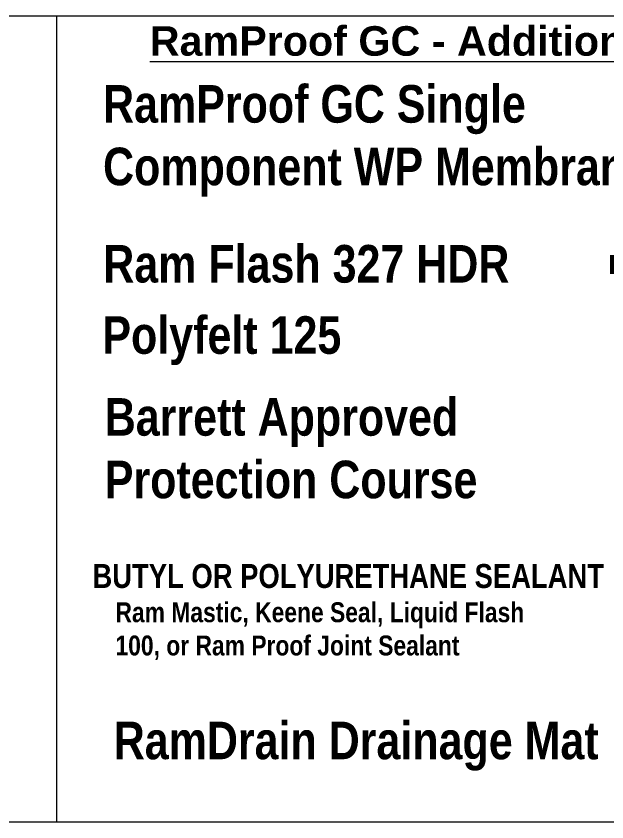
# Model space of a CAD drawing. Header units: inches. Extents: x -441 to 7, y -96 to 2.
# Drawn here: x 3.706 to 5.255, y 0 to 2.113 of the extents above; entities that cross this region are included whole.
import ezdxf

# ---------------------------------------------------------------- set-up
doc = ezdxf.new("R2010")
doc.units = ezdxf.units.IN
doc.header["$MEASUREMENT"] = 0
for name, color, linetype, lineweight in [('RAM HDR 327', 63, 'Continuous', 0), ('Text', 20, 'Continuous', 0), ('Title Block Text', 20, 'Continuous', 0), ('Vector Picture Geometry', 6, 'Continuous', 0)]:
    doc.layers.add(name, color=color, linetype=linetype, lineweight=lineweight)
doc.styles.add('GENERATED_STYLE_1', font='ARIALN.TTF')
doc.styles.add('GENERATED_STYLE_6', font='ARIALNB.TTF')

msp = doc.modelspace()

# ---------------------------------------------------------------- linework, layer by layer
at = {"layer": 'RAM HDR 327', "const_width": 0.05}
msp.add_lwpolyline([(5.8266, 1.4611), (5.2633, 1.462)], dxfattribs=at)
at = {"layer": 'Vector Picture Geometry', "color": 7, "linetype": 'Continuous', "flags": 128}
msp.add_lwpolyline([(0, 0), (6.857, 0), (6.857, 2.1134), (0, 2.1134)], close=True, dxfattribs=at)
at = {"layer": 'Vector Picture Geometry', "color": 7}
msp.add_lwpolyline([(3.8116, 2.1134), (3.8116, 0)], dxfattribs=at)

# ---------------------------------------------------------------- texts
at = {"layer": 'Text', "attachment_point": 1}
for s, insert, char_height, style in [('\\A1;\\pxt4.57143,8.57141;{\\fArial|b1|i0|c0|p34;\\LRamProof GC - Additional Product Components}', (4.0562, 2.087), 0.077471, 'GENERATED_STYLE_6'), ('\\A1;\\pxql,t10.03882,18.82275;{\\fArial Narrow|b1|i0|c0|p34;BUTYL OR POLYURETHANE SEALANT}', (3.9059, 0.6763), 0.062749, 'GENERATED_STYLE_1'), ('\\pxi-3,l3,t3;{\\fArial Narrow|b1|i0|c0|p34;RamDrain Drainage Mat}', (3.9617, 0.2628), 0.098425, 'GENERATED_STYLE_1')]:
    msp.add_mtext(s, dxfattribs=dict(at, insert=insert, char_height=char_height, style=style))
at = {"layer": 'Text', "attachment_point": 1, "style": 'GENERATED_STYLE_1'}
for s, insert, char_height, width in [('\\pxt3;{\\fArial Narrow|b1|i0|c0|p34;RamProof GC Single Component WP Membrane\\P }', (3.9337, 1.9324), 0.098425, 1.52852), ('\\pxt3;{\\fArial Narrow|b1|i0|c0|p34;Barrett Approved Protection Course }', (3.9382, 1.1114), 0.098425, 1.137499), ('\\A1;\\pxql,t12.04658,22.58731;{\\fArial Narrow|b1|i0|c0|p34;Ram Mastic, Keene Seal, Liquid Flash 100, or Ram Proof Joint Sealant}', (3.9663, 0.576), 0.0522904, 1.095928)]:
    msp.add_mtext(s, dxfattribs=dict(at, insert=insert, char_height=char_height, width=width))
at = {"layer": 'Title Block Text', "char_height": 0.098425, "width": 1.435953, "attachment_point": 1, "style": 'GENERATED_STYLE_1'}
for s, insert in [('\\pxqc,t3;{\\fArial Narrow|b1|i0|c0|p34;Ram Flash 327 HDR}', (3.7487, 1.513)), ('\\pxqc,t3;{\\fArial Narrow|b1|i0|c0|p34;Polyfelt 125}', (3.5272, 1.3261))]:
    msp.add_mtext(s, dxfattribs=dict(at, insert=insert))

doc.saveas('drawing.dxf')
